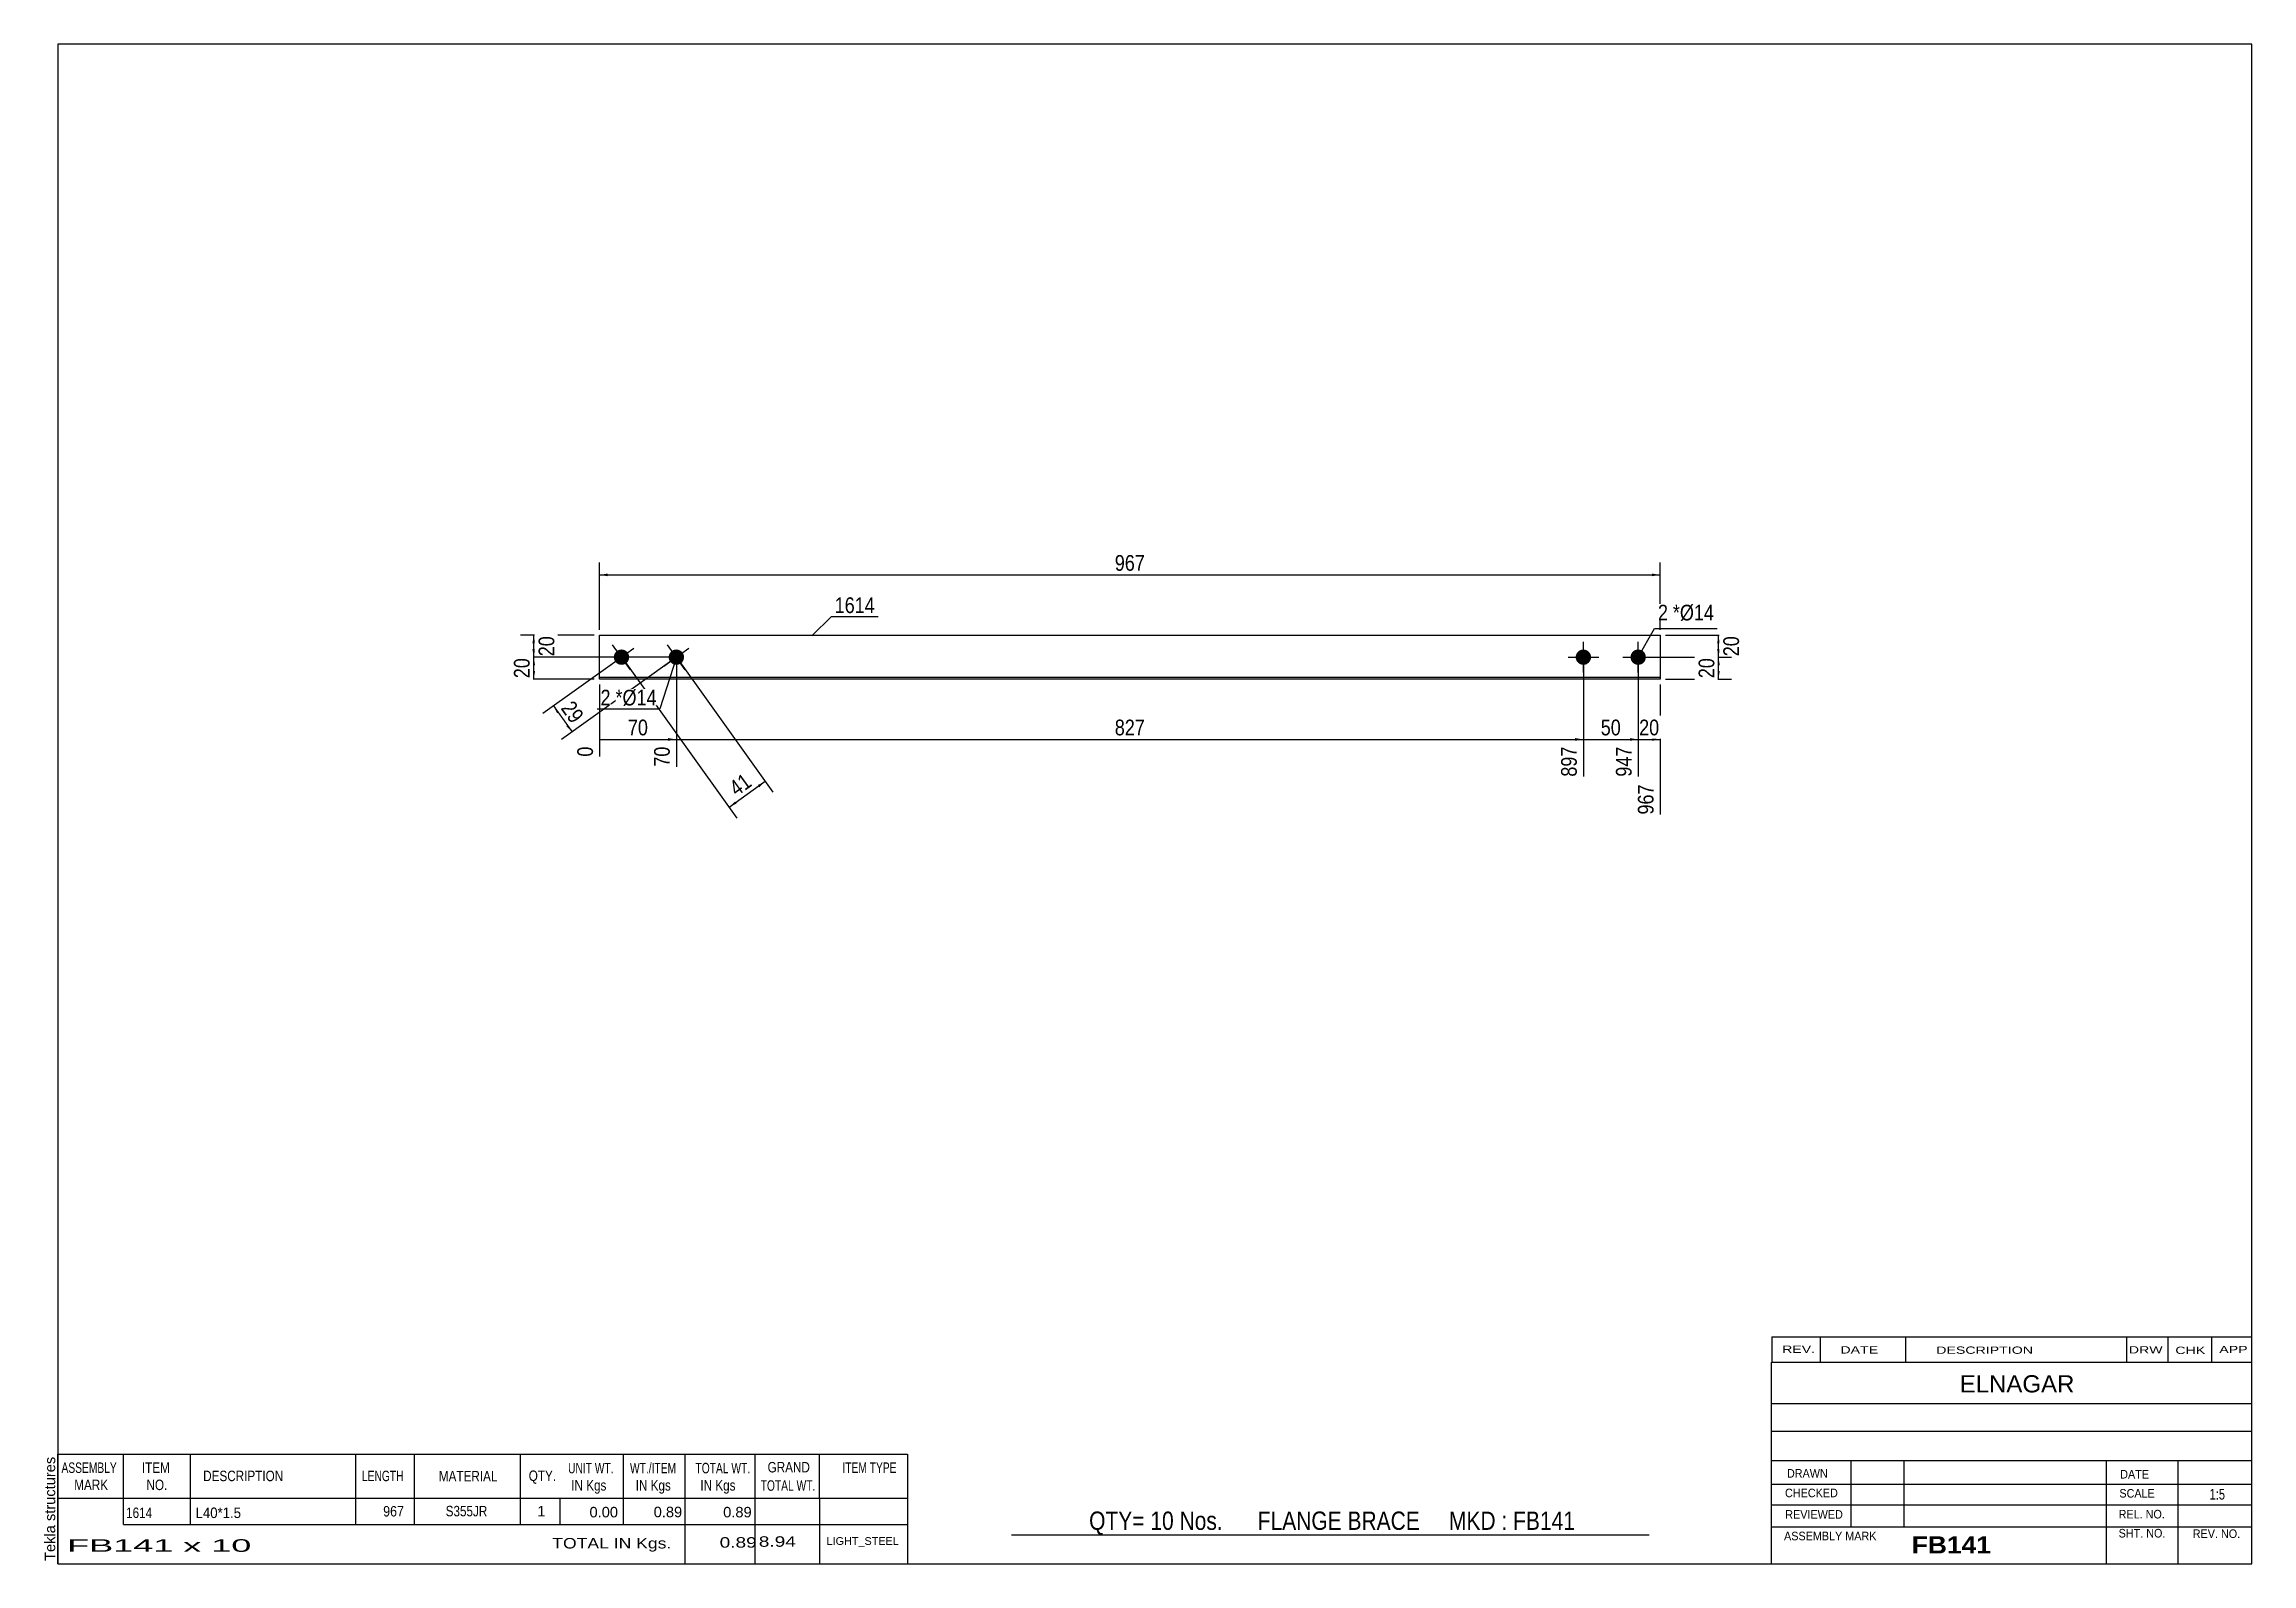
# Model space of a CAD drawing. Header units: millimetres. Extents: x 2 to 405, y 5 to 282.
import ezdxf

# ---------------------------------------------------------------- set-up
doc = ezdxf.new("R2010")
doc.units = ezdxf.units.MM
doc.styles.add('Arial', font='ARIAL.TTF', dxfattribs={"height": 0.2})
doc.styles.add('Arial Bold', font='ARIALBD.TTF', dxfattribs={"height": 0.2})
doc.styles.add('Arial Narrow', font='ARIALN.TTF', dxfattribs={"height": 0.2})

# ---------------------------------------------------------------- blocks, each defined once
blk = doc.blocks.new('Unknown-627392712-1580')
at = {"color": 5, "linetype": 'Continuous'}
for p, q in [((405, 282), (5, 282)), ((5, 282), (5, 5)), ((405, 5), (405, 282)), ((5, 5), (405, 5))]:
    blk.add_line(p, q, dxfattribs=at)
at = {"color": 174, "linetype": 'Continuous', "style": 'Arial'}
blk.add_text('Tekla structures', height=1.9102, rotation=90, dxfattribs=at).set_placement((4.5, 5.5))
blk = doc.blocks.new('Part-627392712-1227 - 1212')
at = {"color": 2, "linetype": 'Continuous'}
for p, q in [((103.75, 166.25), (103.75, 174.25)), ((103.75, 174.25), (297.12, 174.25)), ((297.12, 174.25), (297.12, 166.25)), ((297.12, 166.55), (103.75, 166.55)), ((297.12, 166.25), (103.75, 166.25))]:
    blk.add_line(p, q, dxfattribs=at)
blk = doc.blocks.new('Bolt-627392712-1228 - 1212')
at = {"linetype": 'Continuous'}
for points in [[(283.12, 171.65, -1), (283.12, 168.85, -1)], [(293.12, 171.65, -1), (293.12, 168.85, -1)]]:
    blk.add_hatch(color=3, dxfattribs=at).paths.add_polyline_path(points)
at = {"color": 3, "linetype": 'Continuous'}
for p, q in [((280.32, 170.25), (285.92, 170.25)), ((283.12, 167.45), (283.12, 173.05)), ((290.32, 170.25), (295.92, 170.25)), ((293.12, 167.45), (293.12, 173.05))]:
    blk.add_line(p, q, dxfattribs=at)
blk = doc.blocks.new('Bolt-627392712-1229 - 1212')
at = {"linetype": 'Continuous'}
blk.add_hatch(color=3, dxfattribs=at).paths.add_polyline_path([(116.93, 171.39, -1), (118.57, 169.11, -1)])
at = {"color": 3, "linetype": 'Continuous'}
for p, q in [((115.47, 168.62), (120.03, 171.88)), ((119.38, 167.97), (116.12, 172.53))]:
    blk.add_line(p, q, dxfattribs=at)
blk = doc.blocks.new('Bolt-627392712-1230 - 1212')
at = {"linetype": 'Continuous'}
blk.add_hatch(color=3, dxfattribs=at).paths.add_polyline_path([(106.93, 171.39, -1), (108.57, 169.11, -1)])
at = {"color": 3, "linetype": 'Continuous'}
for p, q in [((105.47, 168.62), (110.03, 171.88)), ((109.38, 167.97), (106.12, 172.53))]:
    blk.add_line(p, q, dxfattribs=at)
blk = doc.blocks.new('StraightDimension-627392712-1235 - 1212')
at = {"linetype": 'Continuous'}
blk.add_hatch(color=7, dxfattribs=at).paths.add_polyline_path([(295.62, 155.5), (297.12, 155.25), (295.62, 155)])
at = {"color": 7, "linetype": 'Continuous'}
for p, q in [((293.12, 169.25), (293.12, 148.47)), ((297.12, 165.25), (297.12, 141.57)), ((293.12, 155.25), (297.12, 155.25))]:
    blk.add_line(p, q, dxfattribs=at)
at = {"color": 0}
blk.add_wipeout([(297.54, 155.4), (297.54, 159.6), (292.69, 159.6), (292.69, 155.4)], dxfattribs=at)
at = {"color": 0, "linetype": 'Continuous'}
blk.add_wipeout([(296.52, 147.65), (292.32, 147.65), (292.32, 140.97), (296.52, 140.97)], dxfattribs=at)
at = {"color": 3, "style": 'Arial Narrow'}
blk.add_text('20', height=2.863, dxfattribs=at).set_placement((293.29, 156))
at = {"color": 3, "linetype": 'Continuous', "style": 'Arial Narrow'}
blk.add_text('967', height=2.863, rotation=90.0002, dxfattribs=at).set_placement((295.92, 141.57))
blk = doc.blocks.new('StraightDimension-627392712-1236 - 1212')
at = {"linetype": 'Continuous'}
blk.add_hatch(color=7, dxfattribs=at).paths.add_polyline_path([(291.62, 155.5), (293.12, 155.25), (291.62, 155)])
at = {"color": 7, "linetype": 'Continuous'}
for p, q in [((283.12, 169.25), (283.12, 148.47)), ((293.12, 169.25), (293.12, 148.47)), ((283.12, 155.25), (293.12, 155.25))]:
    blk.add_line(p, q, dxfattribs=at)
at = {"color": 0}
blk.add_wipeout([(290.54, 155.4), (290.54, 159.6), (285.69, 159.6), (285.69, 155.4)], dxfattribs=at)
at = {"color": 0, "linetype": 'Continuous'}
blk.add_wipeout([(292.52, 154.55), (288.32, 154.55), (288.32, 147.87), (292.52, 147.87)], dxfattribs=at)
at = {"color": 3, "style": 'Arial Narrow'}
blk.add_text('50', height=2.863, dxfattribs=at).set_placement((286.29, 156))
at = {"color": 3, "linetype": 'Continuous', "style": 'Arial Narrow'}
blk.add_text('947', height=2.863, rotation=90.0002, dxfattribs=at).set_placement((291.92, 148.47))
blk = doc.blocks.new('StraightDimension-627392712-1237 - 1212')
at = {"linetype": 'Continuous'}
blk.add_hatch(color=7, dxfattribs=at).paths.add_polyline_path([(281.62, 155.5), (283.12, 155.25), (281.62, 155)])
at = {"color": 7, "linetype": 'Continuous'}
for p, q in [((117.75, 169.25), (117.75, 150.29)), ((283.12, 169.25), (283.12, 148.47)), ((117.75, 155.25), (283.12, 155.25))]:
    blk.add_line(p, q, dxfattribs=at)
at = {"color": 0}
blk.add_wipeout([(203.78, 155.4), (203.78, 159.6), (197.09, 159.6), (197.09, 155.4)], dxfattribs=at)
at = {"color": 0, "linetype": 'Continuous'}
blk.add_wipeout([(282.52, 154.55), (278.32, 154.55), (278.32, 147.87), (282.52, 147.87)], dxfattribs=at)
at = {"color": 3, "style": 'Arial Narrow'}
blk.add_text('827', height=2.863, dxfattribs=at).set_placement((197.69, 156))
at = {"color": 3, "linetype": 'Continuous', "style": 'Arial Narrow'}
blk.add_text('897', height=2.863, rotation=90.0002, dxfattribs=at).set_placement((281.92, 148.47))
blk = doc.blocks.new('StraightDimension-627392712-1238 - 1212')
at = {"linetype": 'Continuous'}
blk.add_hatch(color=7, dxfattribs=at).paths.add_polyline_path([(116.25, 155.5), (117.75, 155.25), (116.25, 155)])
at = {"color": 7, "linetype": 'Continuous'}
for p, q in [((117.75, 169.25), (117.75, 150.29)), ((103.75, 165.25), (103.75, 152.12)), ((103.75, 155.25), (117.75, 155.25))]:
    blk.add_line(p, q, dxfattribs=at)
at = {"color": 0}
blk.add_wipeout([(113.18, 155.4), (113.18, 159.6), (108.32, 159.6), (108.32, 155.4)], dxfattribs=at)
at = {"color": 0, "linetype": 'Continuous'}
blk.add_wipeout([(103.15, 154.55), (98.95, 154.55), (98.95, 151.52), (103.15, 151.52)], dxfattribs=at)
at = {"color": 3, "linetype": 'Continuous', "style": 'Arial Narrow'}
blk.add_text('0', height=2.86, rotation=90.0002, dxfattribs=at).set_placement((102.55, 152.12))
at = {"color": 0, "linetype": 'Continuous'}
blk.add_wipeout([(117.15, 154.55), (112.95, 154.55), (112.95, 149.69), (117.15, 149.69)], dxfattribs=at)
at = {"color": 3, "style": 'Arial Narrow'}
blk.add_text('70', height=2.863, dxfattribs=at).set_placement((108.92, 156))
at = {"color": 3, "linetype": 'Continuous', "style": 'Arial Narrow'}
blk.add_text('70', height=2.863, rotation=90.0002, dxfattribs=at).set_placement((116.55, 150.29))
blk = doc.blocks.new('StraightDimension-627392712-1252 - 1212')
at = {"linetype": 'Continuous'}
for points in [[(105.25, 185), (103.75, 185.25), (105.25, 185.5)], [(295.62, 185.5), (297.12, 185.25), (295.62, 185)]]:
    blk.add_hatch(color=7, dxfattribs=at).paths.add_polyline_path(points)
at = {"color": 7, "linetype": 'Continuous'}
for p, q in [((103.75, 175.25), (103.75, 187.5)), ((103.75, 185.25), (297.12, 185.25)), ((297.12, 175.25), (297.12, 187.5))]:
    blk.add_line(p, q, dxfattribs=at)
at = {"color": 0}
blk.add_wipeout([(203.78, 185.4), (203.78, 189.6), (197.09, 189.6), (197.09, 185.4)], dxfattribs=at)
at = {"color": 3, "style": 'Arial Narrow'}
blk.add_text('967', height=2.863, dxfattribs=at).set_placement((197.69, 186))
blk = doc.blocks.new('StraightDimension-627392712-1256 - 1212')
at = {"linetype": 'Continuous'}
for points in [[(132.61, 146.95), (133.97, 147.62), (132.9, 146.54)], [(128.73, 143.55), (127.36, 142.88), (128.44, 143.96)]]:
    blk.add_hatch(color=7, dxfattribs=at).paths.add_polyline_path(points)
at = {"color": 7, "linetype": 'Continuous'}
for p, q in [((108.33, 169.44), (128.76, 140.93)), ((118.33, 169.44), (135.37, 145.67)), ((127.36, 142.88), (133.97, 147.62))]:
    blk.add_line(p, q, dxfattribs=at)
at = {"color": 0}
blk.add_wipeout([(132.55, 146.79), (130.11, 150.2), (126.16, 147.37), (128.61, 143.96)], dxfattribs=at)
at = {"color": 3, "style": 'Arial Narrow'}
blk.add_text('41', height=2.863, rotation=35.6265, dxfattribs=at).set_placement((128.74, 144.79))
blk = doc.blocks.new('StraightDimension-627392712-1262 - 1212')
at = {"linetype": 'Continuous'}
for points in [[(96.02, 160), (95.35, 161.37), (96.43, 160.29)], [(98.08, 158), (98.75, 156.63), (97.67, 157.7)]]:
    blk.add_hatch(color=7, dxfattribs=at).paths.add_polyline_path(points)
at = {"color": 7, "linetype": 'Continuous'}
for p, q in [((106.94, 169.67), (93.4, 159.97)), ((116.94, 169.67), (96.8, 155.23)), ((95.35, 161.37), (98.75, 156.63))]:
    blk.add_line(p, q, dxfattribs=at)
at = {"color": 0}
blk.add_wipeout([(98.59, 157.11), (102, 159.56), (99.17, 163.51), (95.76, 161.06)], dxfattribs=at)
at = {"color": 3, "style": 'Arial Narrow'}
blk.add_text('29', height=2.863, rotation=-54.3737, dxfattribs=at).set_placement((96.59, 160.92))
blk = doc.blocks.new('StraightDimension-627392712-1268 - 1212')
at = {"linetype": 'Continuous'}
for points in [[(307.5, 172.75), (307.75, 174.25), (308, 172.75)], [(308, 171.75), (307.75, 170.25), (307.5, 171.75)]]:
    blk.add_hatch(color=7, dxfattribs=at).paths.add_polyline_path(points)
at = {"color": 7, "linetype": 'Continuous'}
for p, q in [((298.12, 174.25), (310, 174.25)), ((307.75, 170.25), (307.75, 174.25)), ((294.12, 170.25), (310, 170.25))]:
    blk.add_line(p, q, dxfattribs=at)
at = {"color": 0}
blk.add_wipeout([(312.1, 174.68), (307.9, 174.68), (307.9, 169.82), (312.1, 169.82)], dxfattribs=at)
at = {"color": 3, "style": 'Arial Narrow'}
blk.add_text('20', height=2.863, rotation=90.0002, dxfattribs=at).set_placement((311.5, 170.42))
blk = doc.blocks.new('StraightDimension-627392712-1269 - 1212')
at = {"linetype": 'Continuous'}
for points in [[(307.5, 168.75), (307.75, 170.25), (308, 168.75)], [(308, 167.75), (307.75, 166.25), (307.5, 167.75)]]:
    blk.add_hatch(color=7, dxfattribs=at).paths.add_polyline_path(points)
at = {"color": 7, "linetype": 'Continuous'}
for p, q in [((294.12, 170.25), (310.15, 170.25)), ((307.75, 166.25), (307.75, 170.25)), ((298.12, 166.25), (310.15, 166.25))]:
    blk.add_line(p, q, dxfattribs=at)
at = {"color": 0}
blk.add_wipeout([(307.6, 170.68), (303.4, 170.68), (303.4, 165.82), (307.6, 165.82)], dxfattribs=at)
at = {"color": 3, "style": 'Arial Narrow'}
blk.add_text('20', height=2.863, rotation=90.0002, dxfattribs=at).set_placement((307, 166.42))
blk = doc.blocks.new('StraightDimension-627392712-1276 - 1212')
at = {"linetype": 'Continuous'}
for points in [[(91.5, 172.75), (91.75, 174.25), (92, 172.75)], [(92, 171.75), (91.75, 170.25), (91.5, 171.75)]]:
    blk.add_hatch(color=7, dxfattribs=at).paths.add_polyline_path(points)
at = {"color": 7, "linetype": 'Continuous'}
for p, q in [((102.75, 174.25), (89.35, 174.25)), ((91.75, 170.25), (91.75, 174.25)), ((116.75, 170.25), (89.35, 170.25))]:
    blk.add_line(p, q, dxfattribs=at)
at = {"color": 0}
blk.add_wipeout([(96.1, 174.68), (91.9, 174.68), (91.9, 169.82), (96.1, 169.82)], dxfattribs=at)
at = {"color": 3, "style": 'Arial Narrow'}
blk.add_text('20', height=2.863, rotation=90.0002, dxfattribs=at).set_placement((95.5, 170.42))
blk = doc.blocks.new('StraightDimension-627392712-1277 - 1212')
at = {"linetype": 'Continuous'}
for points in [[(91.5, 168.75), (91.75, 170.25), (92, 168.75)], [(92, 167.75), (91.75, 166.25), (91.5, 167.75)]]:
    blk.add_hatch(color=7, dxfattribs=at).paths.add_polyline_path(points)
at = {"color": 7, "linetype": 'Continuous'}
for p, q in [((116.75, 170.25), (89.5, 170.25)), ((91.75, 166.25), (91.75, 170.25)), ((102.75, 166.25), (89.5, 166.25))]:
    blk.add_line(p, q, dxfattribs=at)
at = {"color": 0}
blk.add_wipeout([(91.6, 170.68), (87.4, 170.68), (87.4, 165.82), (91.6, 165.82)], dxfattribs=at)
at = {"color": 3, "style": 'Arial Narrow'}
blk.add_text('20', height=2.863, rotation=90.0002, dxfattribs=at).set_placement((91, 166.42))
blk = doc.blocks.new('CBS_REVISION-627392712-1596')
at = {"color": 7, "linetype": 'Continuous'}
for p, q in [((317.49, 46.38), (404.99, 46.38)), ((317.49, 46.38), (317.49, 41.75)), ((326.29, 46.38), (326.29, 41.75)), ((341.88, 46.38), (341.88, 41.81)), ((382.14, 46.38), (382.14, 41.75)), ((389.68, 46.38), (389.68, 41.75)), ((397.63, 46.38), (397.63, 41.75)), ((317.49, 41.75), (404.99, 41.75))]:
    blk.add_line(p, q, dxfattribs=at)
at = {"color": 7, "style": 'Arial Narrow', "width": 1.7}
for s, height, p in [('REV.', 1.326, (319.35, 43.43)), ('DATE', 1.326, (329.98, 43.31)), ('DESCRIPTION', 1.3257, (347.46, 43.26)), ('DRW', 1.326, (382.57, 43.32)), ('CHK', 1.326, (391.06, 43.23)), ('APP', 1.326, (399.06, 43.38))]:
    blk.add_text(s, height=height, dxfattribs=at).set_placement(p)
blk = doc.blocks.new('CBS_BOM-627392712-1593')
at = {"color": 7, "linetype": 'Continuous'}
for p, q in [((4.97, 16.97), (4.97, 24.97)), ((4.97, 24.97), (159.89, 24.97)), ((16.97, 16.97), (16.97, 24.97)), ((29.16, 16.97), (29.16, 24.97)), ((59.32, 16.97), (59.32, 24.97)), ((70, 16.97), (70, 24.97)), ((89.32, 16.97), (89.32, 24.97)), ((108.12, 16.97), (108.12, 24.97)), ((119.33, 16.97), (119.33, 24.97)), ((132.12, 16.97), (132.12, 24.97)), ((143.87, 16.97), (143.87, 24.97)), ((159.89, 24.96), (159.89, 16.98)), ((4.97, 16.97), (159.89, 16.97)), ((4.97, 12.17), (4.97, 16.97)), ((16.97, 12.17), (16.97, 16.97)), ((29.16, 12.17), (29.16, 16.97)), ((59.32, 12.17), (59.32, 16.97)), ((70, 12.17), (70, 16.97)), ((89.32, 12.17), (89.32, 16.97)), ((96.58, 12.17), (96.58, 16.97)), ((108.12, 12.17), (108.12, 16.97)), ((119.33, 12.17), (119.33, 16.97)), ((132.12, 12.17), (132.12, 16.97)), ((143.89, 12.17), (143.89, 16.97)), ((159.89, 16.97), (159.89, 12.17)), ((4.97, 4.97), (4.97, 12.15)), ((16.97, 12.17), (159.89, 12.17)), ((119.33, 4.97), (119.33, 12.15)), ((132.12, 4.97), (132.12, 12.15)), ((143.93, 4.97), (143.93, 12.15)), ((159.89, 12.17), (159.89, 4.97)), ((4.97, 4.97), (159.89, 4.97))]:
    blk.add_line(p, q, dxfattribs=at)
at = {"color": 3, "linetype": 'Continuous', "style": 'Arial'}
for s, height, width, p in [('ASSEMBLY', 1.91, 0.7, (5.65, 21.54)), ('MARK', 1.91, 0.8, (7.97, 18.41)), ('ITEM', 1.91, 0.8, (20.3, 21.54)), ('NO.', 1.91, 0.8, (21.15, 18.41)), ('DESCRIPTION', 1.9102, 0.8, (31.48, 20.04)), ('LENGTH', 1.91, 0.7, (60.43, 20.04)), ('MATERIAL', 1.91, 0.8, (74.45, 19.99)), ('QTY.', 1.91, 0.8, (90.84, 20.07)), ('UNIT WT.', 1.91, 0.7, (98.01, 21.47)), ('IN Kgs', 1.91, 0.8, (98.59, 18.33)), ('WT./ITEM', 1.91, 0.7, (109.3, 21.47)), ('IN Kgs', 1.91, 0.8, (110.34, 18.33)), ('TOTAL WT.', 1.91, 0.7, (121.24, 21.47)), ('IN Kgs', 1.91, 0.8, (122.13, 18.33)), ('TOTAL WT.', 1.91, 0.7, (133.13, 18.29)), ('GRAND', 1.91, 0.8, (134.39, 21.63)), ('ITEM TYPE', 1.91, 0.7, (148.03, 21.55))]:
    blk.add_text(s, height=height, dxfattribs=dict(at, width=width)).set_placement(p)
at = {"color": 7, "linetype": 'Continuous', "style": 'Arial'}
for s, width, p in [('1614', 0.8, (17.43, 13.32)), ('L40*1.5', 0.9, (30.1, 13.32)), ('967', 0.85, (64.3, 13.6)), ('S355JR', 0.8, (75.69, 13.63))]:
    blk.add_text(s, height=1.91, dxfattribs=dict(at, width=width)).set_placement(p)
for s, p in [('1', (92.41, 13.63)), ('0.00', (101.92, 13.44)), ('0.89', (113.62, 13.47)), ('0.89', (126.29, 13.44))]:
    blk.add_text(s, height=1.91, dxfattribs=at).set_placement(p)
at = {"color": 6, "linetype": 'Continuous', "style": 'Arial'}
for s, height, width, p in [('FB141 x 10', 2.292, 2.05, (6.69, 7.16)), ('TOTAL IN Kgs.', 1.9102, 1.2, (95.13, 7.77)), ('0.89', 1.91, 1.3, (125.65, 7.92)), ('8.94', 1.91, 1.3, (132.79, 8.08))]:
    blk.add_text(s, height=height, dxfattribs=dict(at, width=width)).set_placement(p)
blk.add_text('LIGHT_STEEL', height=1.4135, dxfattribs=at).set_placement((145.14, 8.42))
blk = doc.blocks.new('CBS_CALLOFF-627392712-1594')
at = {"color": 7, "linetype": 'Continuous'}
blk.add_line((178.88, 10.27), (295.11, 10.25), dxfattribs=at)
at = {"color": 3, "linetype": 'Continuous', "style": 'Arial Narrow'}
blk.add_text('QTY= 10 Nos.      FLANGE BRACE     MKD : FB141', height=3.3405, dxfattribs=at).set_placement((193.01, 11.16))
blk = doc.blocks.new('CBS_NAME_BLOG-627392712-1595')
at = {"color": 7, "linetype": 'Continuous'}
for p, q in [((317.41, 41.75), (404.93, 41.75)), ((317.41, 5.04), (317.41, 41.75)), ((317.41, 34.21), (404.93, 34.21)), ((317.48, 29.16), (405, 29.16)), ((317.41, 23.79), (404.93, 23.79)), ((331.93, 11.68), (331.93, 23.78)), ((341.62, 11.71), (341.62, 23.78)), ((378.53, 5.04), (378.53, 23.77)), ((391.58, 5.04), (391.58, 23.78)), ((317.42, 19.49), (405, 19.51)), ((317.41, 15.74), (404.93, 15.74)), ((317.41, 11.7), (404.93, 11.7)), ((317.41, 5), (405, 5))]:
    blk.add_line(p, q, dxfattribs=at)
at = {"color": 3, "linetype": 'Continuous', "style": 'Arial'}
blk.add_text('ELNAGAR', height=3.133, dxfattribs=at).set_placement((351.73, 36.22))
at = {"color": 3, "linetype": 'Continuous'}
for s, height, style, width, p in [('DRAWN', 1.566, 'Arial', 0.9, (320.24, 20.68)), ('DATE', 1.566, 'Arial', 0.9, (381, 20.52)), ('CHECKED', 1.566, 'Arial', 0.9, (319.89, 17.11)), ('SCALE', 1.566, 'Arial', 0.9, (380.85, 17.04)), ('1:5', 1.957, 'Arial Narrow', 0.9, (397.3, 16.68)), ('REVIEWED', 1.566, 'Arial', 0.9, (319.93, 13.19)), ('REL. NO.', 1.566, 'Arial', 0.9, (380.71, 13.24)), ('ASSEMBLY MARK', 1.5663, 'Arial', 0.9, (319.71, 9.26)), ('FB141', 3.131, 'Arial Bold', 1.1, (342.99, 6.86)), ('SHT. NO.', 1.566, 'Arial', 0.9, (380.71, 9.77)), ('REV. NO.', 1.566, 'Arial', 0.9, (394.23, 9.68))]:
    blk.add_text(s, height=height, dxfattribs=dict(at, style=style, width=width)).set_placement(p)
blk = doc.blocks.new('Mark-627392712-1283 - 1212')
at = {"color": 0}
blk.add_wipeout([(153.93, 178.29), (153.93, 181.29), (146.62, 181.29), (146.62, 178.29)], dxfattribs=at)
blk.add_wipeout([(153.93, 178.29), (153.93, 181.29), (146.62, 181.29), (146.62, 178.29)], dxfattribs=at)
at = {"color": 7, "linetype": 'Continuous'}
for p, q in [((142.48, 174.15), (146.02, 177.69)), ((146.02, 177.69), (154.53, 177.69))]:
    blk.add_line(p, q, dxfattribs=at)
at = {"color": 3, "style": 'Arial Narrow'}
blk.add_text('1614', height=2.863, dxfattribs=at).set_placement((146.62, 178.29))
blk = doc.blocks.new('Mark-627392712-1291 - 1212')
at = {"color": 0}
blk.add_wipeout([(298.54, 176.95), (298.54, 179.95), (296.72, 179.95), (296.72, 176.95)], dxfattribs=at)
blk.add_wipeout([(298.54, 176.95), (298.54, 179.95), (296.72, 179.95), (296.72, 176.95)], dxfattribs=at)
at = {"color": 7, "linetype": 'Continuous'}
blk.add_line((293.12, 170.25), (296.12, 175.45), dxfattribs=at)
at = {"color": 0}
blk.add_wipeout([(300.72, 176.95), (300.72, 179.95), (299.44, 179.95), (299.44, 176.95)], dxfattribs=at)
blk.add_wipeout([(300.72, 176.95), (300.72, 179.95), (299.44, 179.95), (299.44, 176.95)], dxfattribs=at)
at = {"color": 3, "style": 'Arial Narrow'}
blk.add_text('2', height=2.86, dxfattribs=at).set_placement((296.72, 176.95))
at = {"color": 0}
blk.add_wipeout([(306.94, 176.95), (306.94, 179.95), (300.72, 179.95), (300.72, 176.95)], dxfattribs=at)
blk.add_wipeout([(306.94, 176.95), (306.94, 179.95), (300.72, 179.95), (300.72, 176.95)], dxfattribs=at)
at = {"color": 7, "linetype": 'Continuous'}
blk.add_line((296.12, 175.45), (307.54, 175.45), dxfattribs=at)
at = {"color": 3, "style": 'Arial Narrow'}
for s, height, p in [('*', 2.86, (299.44, 176.95)), ('Ø14', 2.863, (300.72, 176.95))]:
    blk.add_text(s, height=height, dxfattribs=at).set_placement(p)
blk = doc.blocks.new('MarkSet-627392712-1288 - 1212')
at = {"color": 0}
blk.add_wipeout([(105.76, 161.45), (105.76, 164.45), (103.93, 164.45), (103.93, 161.45)], dxfattribs=at)
blk.add_wipeout([(105.76, 161.45), (105.76, 164.45), (103.93, 164.45), (103.93, 161.45)], dxfattribs=at)
blk.add_wipeout([(107.94, 161.45), (107.94, 164.45), (106.66, 164.45), (106.66, 161.45)], dxfattribs=at)
blk.add_wipeout([(107.94, 161.45), (107.94, 164.45), (106.66, 164.45), (106.66, 161.45)], dxfattribs=at)
at = {"color": 3, "style": 'Arial Narrow'}
blk.add_text('2', height=2.86, dxfattribs=at).set_placement((103.93, 161.45))
at = {"color": 0}
blk.add_wipeout([(114.15, 161.45), (114.15, 164.45), (107.94, 164.45), (107.94, 161.45)], dxfattribs=at)
blk.add_wipeout([(114.15, 161.45), (114.15, 164.45), (107.94, 164.45), (107.94, 161.45)], dxfattribs=at)
at = {"color": 7, "linetype": 'Continuous'}
for p in [(117.75, 170.25), (103.33, 160.85)]:
    blk.add_line(p, (114.75, 160.85), dxfattribs=at)
at = {"color": 3, "style": 'Arial Narrow'}
for s, height, p in [('*', 2.86, (106.66, 161.45)), ('Ø14', 2.863, (107.94, 161.45))]:
    blk.add_text(s, height=height, dxfattribs=at).set_placement(p)

msp = doc.modelspace()

# ---------------------------------------------------------------- block references
for name in ['Unknown-627392712-1580', 'Part-627392712-1227 - 1212', 'Bolt-627392712-1230 - 1212', 'Bolt-627392712-1229 - 1212', 'Bolt-627392712-1228 - 1212', 'CBS_REVISION-627392712-1596', 'CBS_NAME_BLOG-627392712-1595', 'CBS_BOM-627392712-1593', 'CBS_CALLOFF-627392712-1594']:
    msp.add_blockref(name, (0, 0))

# ---------------------------------------------------------------- next in the draw order: block references
for name in ['StraightDimension-627392712-1252 - 1212', 'StraightDimension-627392712-1235 - 1212']:
    msp.add_blockref(name, (0, 0))

# ---------------------------------------------------------------- next in the draw order: block references
for name in ['Mark-627392712-1283 - 1212', 'StraightDimension-627392712-1236 - 1212']:
    msp.add_blockref(name, (0, 0))

# ---------------------------------------------------------------- next in the draw order: block references
for name in ['StraightDimension-627392712-1268 - 1212', 'StraightDimension-627392712-1237 - 1212']:
    msp.add_blockref(name, (0, 0))

# ---------------------------------------------------------------- next in the draw order: block references
for name in ['StraightDimension-627392712-1238 - 1212', 'StraightDimension-627392712-1269 - 1212']:
    msp.add_blockref(name, (0, 0))

# ---------------------------------------------------------------- next in the draw order: block references
for name in ['Mark-627392712-1291 - 1212', 'StraightDimension-627392712-1256 - 1212']:
    msp.add_blockref(name, (0, 0))

# ---------------------------------------------------------------- next in the draw order: block references
msp.add_blockref('StraightDimension-627392712-1262 - 1212', (0, 0))

# ---------------------------------------------------------------- next in the draw order: block references
msp.add_blockref('StraightDimension-627392712-1276 - 1212', (0, 0))

# ---------------------------------------------------------------- next in the draw order: block references
msp.add_blockref('StraightDimension-627392712-1277 - 1212', (0, 0))

# ---------------------------------------------------------------- next in the draw order: block references
msp.add_blockref('MarkSet-627392712-1288 - 1212', (0, 0))

doc.saveas('drawing.dxf')
